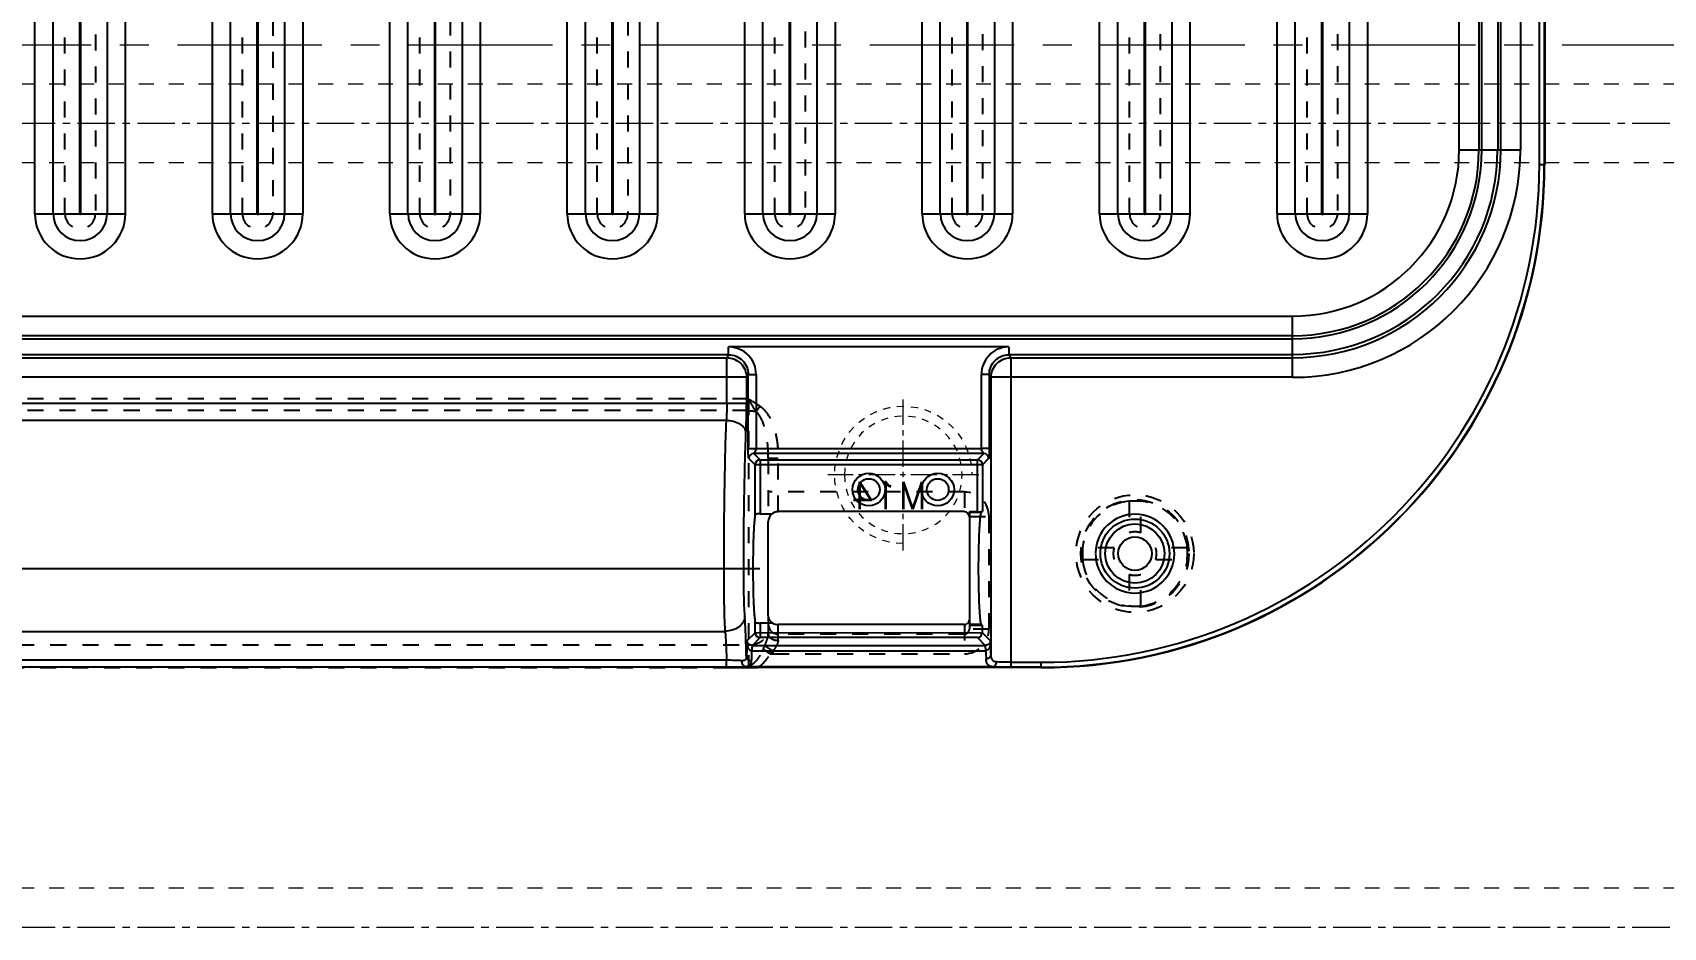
# Model space of a CAD drawing. Header units: millimetres. Extents: x -941 to 1421, y -11614 to -3210.
# Drawn here: x 22.1 to 188.4, y -3843.6 to -3752.3 of the extents above; entities that cross this region are included whole.
import ezdxf

# ---------------------------------------------------------------- set-up
doc = ezdxf.new("R2010")
doc.units = ezdxf.units.MM
doc.header["$LTSCALE"] = 16.335
doc.linetypes.add('CENTER', pattern=[0.6, 0.375, -0.075, 0.075, -0.075])
doc.linetypes.add('HIDDEN', pattern=[0.2, 0.1, -0.1])
doc.layers.get('0').update_dxf_attribs({"linetype": 'CONTINUOUS'})
for name, color, linetype, lineweight in [('cool', 153, 'HIDDEN', 9), ('moldbase', 7, 'CONTINUOUS', 20), ('screw', 33, 'CONTINUOUS', 13)]:
    doc.layers.add(name, color=color, linetype=linetype, lineweight=lineweight)
doc.layers.add('DEFAULT_2', color=8, linetype='HIDDEN')
doc.styles.add('TXT', font='txt.shx', dxfattribs={"bigfont": 'gbcbig.shx'})

# ---------------------------------------------------------------- blocks, each defined once
blk = doc.blocks.new('12')
at = {"color": 7, "linetype": 'Continuous'}
for p, q in [((782.78, -3111.88), (782.78, -2956.38)), ((784.42, -2956.38), (784.42, -3111.88)), ((780.48, -3111.88), (780.48, -2959.29)), ((782.48, -2959.29), (782.48, -3111.88)), ((784.72, -3111.88), (784.72, -2959.29)), ((786.72, -2959.29), (786.72, -3111.88)), ((788.65, -3113.39), (788.65, -2959.29)), ((789.15, -2959.29), (789.15, -3113.39)), ((789.2, -2959.29), (789.2, -3113.39)), ((707.64, -3118.41), (707.64, -2972.69)), ((709.49, -3118.41), (709.49, -2972.69)), ((712.18, -2972.69), (712.18, -3118.41)), ((712.31, -3118.41), (712.31, -2972.69)), ((715, -2972.69), (715, -3118.41)), ((716.85, -2972.69), (716.85, -3118.41)), ((725.73, -3118.41), (725.73, -2972.69)), ((727.58, -3118.41), (727.58, -2972.69)), ((730.27, -2972.69), (730.27, -3118.41)), ((730.4, -3118.41), (730.4, -2972.69)), ((733.09, -2972.69), (733.09, -3118.41)), ((734.94, -2972.69), (734.94, -3118.41)), ((743.82, -3118.41), (743.82, -2972.69)), ((745.67, -3118.41), (745.67, -2972.69)), ((748.36, -2972.69), (748.36, -3118.41)), ((748.49, -3118.41), (748.49, -2972.69)), ((751.18, -2972.69), (751.18, -3118.41)), ((753.03, -2972.69), (753.03, -3118.41)), ((761.91, -3118.41), (761.91, -2972.69)), ((763.76, -3118.41), (763.76, -2972.69)), ((766.45, -2972.69), (766.45, -3118.41)), ((766.58, -3118.41), (766.58, -2972.69)), ((769.27, -2972.69), (769.27, -3118.41)), ((771.12, -2972.69), (771.12, -3118.41)), ((635.28, -3118.41), (635.28, -3020.93)), ((637.13, -3118.41), (637.13, -3020.93)), ((639.82, -3020.93), (639.82, -3118.41)), ((639.95, -3118.41), (639.95, -3020.93)), ((642.64, -3020.93), (642.64, -3118.41)), ((644.49, -3020.93), (644.49, -3118.41)), ((653.37, -3118.41), (653.37, -3020.93)), ((655.22, -3118.41), (655.22, -3020.93)), ((657.91, -3020.93), (657.91, -3118.41)), ((658.04, -3118.41), (658.04, -3020.93)), ((660.73, -3020.93), (660.73, -3118.41)), ((662.58, -3020.93), (662.58, -3118.41)), ((671.46, -3118.41), (671.46, -3020.93)), ((673.31, -3118.41), (673.31, -3020.93)), ((676, -3020.93), (676, -3118.41)), ((676.13, -3118.41), (676.13, -3020.93)), ((678.82, -3020.93), (678.82, -3118.41)), ((680.67, -3020.93), (680.67, -3118.41)), ((689.55, -3118.41), (689.55, -3020.93)), ((691.4, -3118.41), (691.4, -3020.93)), ((694.09, -3020.93), (694.09, -3118.41)), ((694.22, -3118.41), (694.22, -3020.93)), ((696.91, -3020.93), (696.91, -3118.41)), ((698.76, -3020.93), (698.76, -3118.41)), ((780.48, -3111.88), (784.39, -3111.88)), ((784.42, -3111.88), (786.72, -3111.88)), ((788.65, -3113.39), (789.2, -3113.39)), ((635.28, -3118.41), (639.82, -3118.41)), ((639.95, -3118.41), (644.49, -3118.41)), ((653.37, -3118.41), (657.91, -3118.41)), ((658.04, -3118.41), (662.58, -3118.41)), ((671.46, -3118.41), (676, -3118.41)), ((676.13, -3118.41), (680.67, -3118.41)), ((689.55, -3118.41), (694.09, -3118.41)), ((694.22, -3118.41), (698.76, -3118.41)), ((707.64, -3118.41), (712.18, -3118.41)), ((712.31, -3118.41), (716.85, -3118.41)), ((725.73, -3118.41), (730.27, -3118.41)), ((730.4, -3118.41), (734.94, -3118.41)), ((743.82, -3118.41), (748.36, -3118.41)), ((748.49, -3118.41), (753.03, -3118.41)), ((761.91, -3118.41), (766.45, -3118.41)), ((766.58, -3118.41), (771.12, -3118.41)), ((480.09, -3128.86), (763.5, -3128.86)), ((763.5, -3131.16), (763.5, -3128.86)), ((763.5, -3130.86), (480.09, -3130.86)), ((480.09, -3131.16), (763.5, -3131.16)), ((734.46, -3131.99), (706.12, -3131.99)), ((734.58, -3132.01), (734.58, -3132.8)), ((763.5, -3135.1), (763.5, -3131.2)), ((706, -3132.8), (537.6, -3132.8)), ((537.78, -3133.1), (705.82, -3133.1)), ((706, -3132.8), (705.82, -3133.1)), ((705.82, -3137.75), (705.82, -3133.1)), ((763.5, -3132.8), (734.58, -3132.8)), ((734.76, -3133.1), (734.58, -3132.8)), ((734.76, -3133.1), (763.5, -3133.1)), ((734.76, -3133.1), (734.76, -3164.67)), ((707.82, -3135.1), (535.77, -3135.1)), ((707.82, -3135.1), (708, -3134.81)), ((707.82, -3135.1), (707.82, -3137.75)), ((708, -3134.81), (708.8, -3134.81)), ((708, -3142.37), (708, -3134.81)), ((708.8, -3134.81), (708.8, -3142.37)), ((732.57, -3134.81), (731.77, -3134.81)), ((731.77, -3142.37), (731.77, -3134.81)), ((732.57, -3134.81), (732.75, -3135.1)), ((732.57, -3134.81), (732.57, -3142.37)), ((763.5, -3135.1), (732.75, -3135.1)), ((732.75, -3163.42), (732.75, -3135.1)), ((535.77, -3137.75), (707.82, -3137.75)), ((705.77, -3139.52), (537.83, -3139.52)), ((708.06, -3143.37), (708.7, -3144.01)), ((732.01, -3142.87), (708.57, -3142.87)), ((709.21, -3143.51), (708.57, -3142.87)), ((708.8, -3142.37), (731.77, -3142.37)), ((709.21, -3143.51), (731.37, -3143.51)), ((709.21, -3143.51), (709.21, -3149.02)), ((732.01, -3142.87), (731.37, -3143.51)), ((731.37, -3148.8), (731.37, -3143.51)), ((731.87, -3144.01), (732.51, -3143.37)), ((731.87, -3144.01), (708.7, -3144.01)), ((708.7, -3149.11), (708.7, -3144.01)), ((731.87, -3144.01), (731.87, -3148.78)), ((730.04, -3148.8), (711.04, -3148.8)), ((730.54, -3148.8), (731.37, -3148.8)), ((730.54, -3148.8), (730.54, -3160.38)), ((731.78, -3148.87), (731.87, -3148.78)), ((709.21, -3149.02), (710.41, -3149.02)), ((710.04, -3159.42), (710.04, -3149.81)), ((730.54, -3148.87), (731.78, -3148.87)), ((536.06, -3154.59), (707.54, -3154.59)), ((708.7, -3161.15), (708.7, -3160.07)), ((710.5, -3160.16), (709.21, -3160.16)), ((709.21, -3160.16), (709.21, -3161.65)), ((730.04, -3160.32), (711.04, -3160.32)), ((731.78, -3160.31), (730.54, -3160.31)), ((730.54, -3160.38), (731.84, -3160.38)), ((731.84, -3160.38), (731.78, -3160.31)), ((731.84, -3160.38), (731.84, -3161.14)), ((537.95, -3161.01), (705.65, -3161.01)), ((708.7, -3161.15), (707.86, -3161.99)), ((708.42, -3162.44), (709.21, -3161.65)), ((708.7, -3161.15), (731.84, -3161.14)), ((731.37, -3161.65), (709.21, -3161.65)), ((731.37, -3161.65), (732.16, -3162.44)), ((732.71, -3161.99), (731.84, -3161.14)), ((708.35, -3162.99), (732.22, -3162.99)), ((708.42, -3162.44), (732.16, -3162.44)), ((705.79, -3163.96), (537.8, -3163.96)), ((705.79, -3164.68), (537.8, -3164.68)), ((705.79, -3164.68), (705.79, -3163.96)), ((705.79, -3164.71), (708.03, -3164.71)), ((732.96, -3164.63), (707.76, -3164.63)), ((737.87, -3164.71), (708.95, -3164.71)), ((734.76, -3164.17), (737.87, -3164.17)), ((737.87, -3164.67), (734.76, -3164.67)), ((737.87, -3164.71), (737.87, -3164.17))]:
    blk.add_line(p, q, dxfattribs=at)
for centre, radius in [((720.29, -3146.55), 1.66), ((720.29, -3146.55), 1.11), ((727.32, -3146.55), 1.66), ((727.32, -3146.55), 1.11), ((747.42, -3153.08), 3.52), ((747.42, -3153.08), 3.02), ((747.42, -3153.08), 1.71)]:
    blk.add_circle(centre, radius, dxfattribs=at)
for centre, radius, start, end in [((763.5, -3111.88), 23.22, 270, 360), ((763.5, -3111.88), 21.22, 270, 0), ((763.5, -3111.88), 20.88, 270, 0), ((763.5, -3111.88), 19.28, 270, 0), ((763.5, -3111.88), 18.98, 270, 0), ((763.5, -3111.88), 16.98, 270, 0), ((737.87, -3113.39), 51.32, 270, 0), ((737.87, -3113.39), 51.28, 270, 0), ((737.87, -3113.39), 50.78, 270, 0), ((639.89, -3118.41), 4.61, 180, 360), ((639.89, -3118.41), 2.75, 180.0001, 359.9999), ((639.89, -3118.41), 0.0669, 180, 0), ((657.98, -3118.41), 4.61, 180, 360), ((657.98, -3118.41), 2.75, 180.0001, 359.9999), ((657.98, -3118.41), 0.0669, 180, 0), ((676.07, -3118.41), 4.61, 180, 360), ((676.07, -3118.41), 2.75, 180.0001, 359.9999), ((676.07, -3118.41), 0.0669, 180, 0), ((694.16, -3118.41), 4.61, 180, 360), ((694.16, -3118.41), 2.75, 180.0001, 359.9999), ((694.16, -3118.41), 0.0669, 180, 0), ((712.25, -3118.41), 4.61, 180, 360), ((712.25, -3118.41), 2.75, 180.0001, 359.9999), ((712.25, -3118.41), 0.0669, 180, 0), ((730.34, -3118.41), 4.61, 180, 360), ((730.34, -3118.41), 2.75, 180.0001, 359.9999), ((730.34, -3118.41), 0.0669, 180, 0), ((748.43, -3118.41), 4.61, 180, 360), ((748.43, -3118.41), 2.75, 180.0001, 359.9999), ((748.43, -3118.41), 0.0669, 180, 0), ((766.52, -3118.41), 4.61, 180, 360), ((766.52, -3118.41), 2.75, 180.0001, 359.9999), ((766.52, -3118.41), 0.0669, 180, 0), ((708.57, -3143.38), 0.504, 90.2005, 179.7995), ((709.21, -3144.02), 0.504, 90.1921, 179.8079), ((731.37, -3144.02), 0.503, 0.1715, 89.8285), ((732.01, -3143.38), 0.504, 0.1999, 89.8001), ((711.04, -3149.81), 1, 90, 180), ((730.04, -3149.31), 0.502, 0, 90), ((747.42, -3153.08), 4.02, 180, 178.8082), ((709.21, -3161.15), 0.504, 180.1922, 269.8078), ((705.6, -3194.8), 30.84, 86.7129, 89.6467)]:
    blk.add_arc(centre, radius, start, end, dxfattribs=at)
for centre, major_axis, ratio, start_param, end_param in [((731.37, -3148.78), (0.502, 0), 0.052408, -1.570796, -0.05236), ((711.04, -3159.31), (0, -1.01), 0.99863, -0.565054, 0), ((730.04, -3159.82), (0, -0.503), 0.99863, 0, 1.045466)]:
    blk.add_ellipse(centre, major_axis=major_axis, ratio=ratio, start_param=start_param, end_param=end_param, dxfattribs=at)
for points in [[(706.12, -3131.99), (706.08, -3131.99), (706.04, -3132), (706, -3132)], [(734.58, -3132.01), (734.54, -3132), (734.5, -3131.99), (734.46, -3131.99)], [(708.03, -3164.71), (708.33, -3164.71), (708.64, -3164.71), (708.95, -3164.71)]]:
    blk.add_open_spline(points, degree=3, dxfattribs=at)
for points, knots in [([(706, -3132.8), (706, -3132.77), (706, -3132.5), (706, -3132.24), (706, -3132)], [0, 0, 0, 0, 0.099817, 1, 1, 1, 1]), ([(708.8, -3134.81), (708.8, -3134.45), (708.67, -3133.73), (708.07, -3132.82), (707.18, -3132.18), (706.47, -3132.02), (706.12, -3131.99)], [0, 0, 0, 0, 0.250021, 0.50001, 0.749943, 1, 1, 1, 1]), ([(734.46, -3131.99), (734.11, -3132.01), (733.39, -3132.18), (732.5, -3132.81), (731.91, -3133.73), (731.77, -3134.45), (731.77, -3134.81)], [0, 0, 0, 0, 0.250064, 0.500008, 0.749988, 1, 1, 1, 1]), ([(705.82, -3133.1), (706.08, -3133.1), (706.6, -3133.21), (707.27, -3133.65), (707.72, -3134.32), (707.82, -3134.84), (707.82, -3135.1)], [0, 0, 0, 0, 0.250136, 0.500416, 0.750458, 1, 1, 1, 1]), ([(706, -3132.8), (706.26, -3132.8), (706.79, -3132.9), (707.45, -3133.35), (707.89, -3134.02), (708, -3134.55), (708, -3134.81)], [0, 0, 0, 0, 0.250178, 0.499765, 0.749492, 1, 1, 1, 1]), ([(732.57, -3134.81), (732.57, -3134.55), (732.68, -3134.02), (733.12, -3133.35), (733.79, -3132.9), (734.32, -3132.8), (734.58, -3132.8)], [0, 0, 0, 0, 0.250509, 0.500238, 0.749829, 1, 1, 1, 1]), ([(732.75, -3135.1), (732.75, -3134.84), (732.86, -3134.32), (733.31, -3133.65), (733.97, -3133.21), (734.5, -3133.1), (734.76, -3133.1)], [0, 0, 0, 0, 0.249566, 0.499603, 0.749872, 1, 1, 1, 1]), ([(705.82, -3137.75), (705.82, -3137.9), (705.81, -3138.5), (705.79, -3139.09), (705.77, -3139.52)], [0, 0, 0, 0, 0.265995, 1, 1, 1, 1]), ([(707.77, -3140.7), (707.78, -3140.47), (707.81, -3139.49), (707.82, -3138.51), (707.82, -3137.75)], [0, 0, 0, 0, 0.227663, 1, 1, 1, 1]), ([(705.53, -3154.59), (705.53, -3151.95), (705.57, -3146.92), (705.68, -3141.9), (705.77, -3139.52)], [0, 0, 0, 0, 0.525664, 1, 1, 1, 1]), ([(707.77, -3140.7), (707.76, -3140.55), (707.66, -3140.31), (707.41, -3140.05), (707.05, -3139.8), (706.49, -3139.59), (706.01, -3139.52), (705.77, -3139.52)], [0, 0, 0, 0, 0.181796, 0.294486, 0.422161, 0.709203, 1, 1, 1, 1]), ([(707.54, -3154.59), (707.54, -3152.16), (707.57, -3147.53), (707.69, -3142.89), (707.77, -3140.7)], [0, 0, 0, 0, 0.525662, 1, 1, 1, 1]), ([(708.06, -3143.37), (708.06, -3143.37), (708.05, -3143.35), (708.04, -3143.3), (708.03, -3143.22), (708.02, -3143.1), (708.01, -3142.96), (708, -3142.71), (708, -3142.51), (708, -3142.37)], [0, 0, 0, 0, 0.022165, 0.06984, 0.1497, 0.2633, 0.409062, 0.584358, 1, 1, 1, 1]), ([(708, -3142.37), (708.02, -3142.37), (708.11, -3142.37), (708.28, -3142.37), (708.52, -3142.37), (708.7, -3142.37), (708.8, -3142.37)], [0, 0, 0, 0, 0.090529, 0.310553, 0.628864, 1, 1, 1, 1]), ([(708.8, -3142.37), (708.8, -3142.44), (708.76, -3142.56), (708.68, -3142.68), (708.63, -3142.77), (708.59, -3142.82), (708.58, -3142.85), (708.56, -3142.87), (708.57, -3142.87)], [0, 0, 0, 0, 0.350407, 0.663899, 0.795261, 0.901166, 0.97117, 1, 1, 1, 1]), ([(732.01, -3142.87), (732.01, -3142.87), (732, -3142.85), (731.98, -3142.82), (731.95, -3142.77), (731.89, -3142.68), (731.81, -3142.56), (731.78, -3142.44), (731.77, -3142.37)], [0, 0, 0, 0, 0.028799, 0.098838, 0.204745, 0.336084, 0.64958, 1, 1, 1, 1]), ([(732.57, -3142.37), (732.49, -3142.37), (732.22, -3142.37), (731.96, -3142.37), (731.77, -3142.37)], [0, 0, 0, 0, 0.310616, 1, 1, 1, 1]), ([(732.57, -3142.37), (732.57, -3142.51), (732.57, -3142.71), (732.56, -3142.96), (732.55, -3143.1), (732.54, -3143.22), (732.53, -3143.3), (732.52, -3143.35), (732.52, -3143.37), (732.51, -3143.37)], [0, 0, 0, 0, 0.415636, 0.590934, 0.736695, 0.850291, 0.930165, 0.977857, 1, 1, 1, 1]), ([(708.7, -3149.11), (708.68, -3149.21), (708.65, -3149.45), (708.61, -3149.88), (708.57, -3150.45), (708.52, -3151.41), (708.49, -3152.81), (708.47, -3154.59), (708.49, -3156.38), (708.52, -3157.77), (708.57, -3158.74), (708.61, -3159.3), (708.65, -3159.73), (708.68, -3159.98), (708.7, -3160.07)], [0, 0, 0, 0, 0.026734, 0.066585, 0.11855, 0.181174, 0.331197, 0.5, 0.668803, 0.818826, 0.881449, 0.933415, 0.973266, 1, 1, 1, 1]), ([(709.21, -3149.02), (709.14, -3149.02), (709.03, -3149.02), (708.87, -3149.04), (708.77, -3149.06), (708.71, -3149.09), (708.7, -3149.11)], [0, 0, 0, 0, 0.359997, 0.669254, 0.886086, 1, 1, 1, 1]), ([(731.78, -3160.31), (731.76, -3160.3), (731.74, -3160.24), (731.71, -3160.14), (731.69, -3159.98), (731.66, -3159.78), (731.64, -3159.53), (731.61, -3159.11), (731.57, -3158.49), (731.54, -3157.65), (731.51, -3156.69), (731.49, -3155.66), (731.49, -3154.59), (731.49, -3153.52), (731.51, -3152.49), (731.54, -3151.54), (731.57, -3150.69), (731.61, -3150.07), (731.64, -3149.65), (731.66, -3149.4), (731.69, -3149.2), (731.71, -3149.04), (731.74, -3148.94), (731.76, -3148.89), (731.78, -3148.87)], [0, 0, 0, 0, 0.005295, 0.0147, 0.02833, 0.046167, 0.068067, 0.093829, 0.156049, 0.230599, 0.314838, 0.405724, 0.5, 0.594276, 0.685162, 0.769401, 0.843951, 0.906171, 0.931933, 0.953833, 0.97167, 0.9853, 0.994705, 1, 1, 1, 1]), ([(705.65, -3161.01), (705.6, -3160.04), (705.55, -3157.9), (705.53, -3155.77), (705.53, -3154.59)], [0, 0, 0, 0, 0.451254, 1, 1, 1, 1]), ([(707.65, -3159.5), (707.61, -3158.76), (707.55, -3157.13), (707.54, -3155.49), (707.54, -3154.59)], [0, 0, 0, 0, 0.451273, 1, 1, 1, 1]), ([(707.65, -3159.5), (707.64, -3159.69), (707.52, -3160.1), (707.05, -3160.6), (706.39, -3160.92), (705.89, -3161), (705.65, -3161.01)], [0, 0, 0, 0, 0.208095, 0.455825, 0.730906, 1, 1, 1, 1]), ([(707.81, -3163.63), (707.8, -3163.25), (707.77, -3161.87), (707.71, -3160.49), (707.65, -3159.5)], [0, 0, 0, 0, 0.278701, 1, 1, 1, 1]), ([(708.7, -3160.07), (708.71, -3160.09), (708.77, -3160.12), (708.87, -3160.14), (709.03, -3160.16), (709.14, -3160.16), (709.21, -3160.16)], [0, 0, 0, 0, 0.113908, 0.330773, 0.640028, 1, 1, 1, 1]), ([(710.04, -3159.42), (710.04, -3159.59), (710.13, -3159.9), (710.38, -3160.1), (710.5, -3160.16)], [0, 0, 0, 0, 0.551488, 1, 1, 1, 1]), ([(705.65, -3161.01), (705.66, -3161.22), (705.72, -3162.21), (705.77, -3163.19), (705.79, -3163.96)], [0, 0, 0, 0, 0.220824, 1, 1, 1, 1]), ([(707.86, -3161.99), (707.86, -3162.3), (707.85, -3162.85), (707.83, -3163.39), (707.81, -3163.63)], [0, 0, 0, 0, 0.559196, 1, 1, 1, 1]), ([(707.86, -3161.99), (707.87, -3162.08), (707.99, -3162.32), (708.25, -3162.44), (708.42, -3162.44)], [0, 0, 0, 0, 0.357802, 1, 1, 1, 1]), ([(707.86, -3161.99), (707.86, -3162.09), (707.87, -3162.29), (707.92, -3162.54), (708, -3162.72), (708.08, -3162.85), (708.2, -3162.95), (708.3, -3162.98), (708.35, -3162.99)], [0, 0, 0, 0, 0.246948, 0.495655, 0.62062, 0.746657, 0.87313, 1, 1, 1, 1]), ([(731.37, -3161.65), (731.48, -3161.65), (731.73, -3161.54), (731.84, -3161.28), (731.84, -3161.14)], [0, 0, 0, 0, 0.443558, 1, 1, 1, 1]), ([(732.71, -3161.99), (732.7, -3162.08), (732.58, -3162.32), (732.32, -3162.44), (732.16, -3162.44)], [0, 0, 0, 0, 0.358118, 1, 1, 1, 1]), ([(732.71, -3161.99), (732.71, -3162.09), (732.7, -3162.29), (732.64, -3162.58), (732.53, -3162.81), (732.37, -3162.95), (732.27, -3162.98), (732.22, -3162.99)], [0, 0, 0, 0, 0.247524, 0.496647, 0.746717, 0.873175, 1, 1, 1, 1]), ([(732.75, -3163.42), (732.74, -3163.31), (732.72, -3162.84), (732.72, -3162.37), (732.71, -3161.99)], [0, 0, 0, 0, 0.215335, 1, 1, 1, 1]), ([(707.81, -3163.63), (707.81, -3163.69), (707.79, -3163.8), (707.66, -3163.99), (707.48, -3164.01), (707.37, -3164.01)], [0, 0, 0, 0, 0.278357, 0.50731, 1, 1, 1, 1]), ([(708.31, -3164.03), (708.19, -3164.03), (708.01, -3163.97), (707.85, -3163.8), (707.81, -3163.69), (707.81, -3163.63)], [0, 0, 0, 0, 0.517605, 0.757448, 1, 1, 1, 1]), ([(708.35, -3162.99), (708.35, -3163.09), (708.34, -3163.44), (708.33, -3163.79), (708.31, -3164.03)], [0, 0, 0, 0, 0.28469, 1, 1, 1, 1]), ([(708.42, -3162.44), (708.41, -3162.45), (708.41, -3162.46), (708.4, -3162.49), (708.39, -3162.54), (708.38, -3162.64), (708.37, -3162.79), (708.36, -3162.92), (708.35, -3162.99)], [0, 0, 0, 0, 0.032138, 0.092665, 0.181909, 0.298857, 0.608422, 1, 1, 1, 1]), ([(732.22, -3162.99), (732.22, -3162.92), (732.21, -3162.79), (732.19, -3162.64), (732.18, -3162.54), (732.18, -3162.49), (732.17, -3162.46), (732.16, -3162.45), (732.16, -3162.44)], [0, 0, 0, 0, 0.391559, 0.701107, 0.818051, 0.907293, 0.96783, 1, 1, 1, 1]), ([(732.22, -3162.99), (732.22, -3163.06), (732.23, -3163.32), (732.24, -3163.58), (732.25, -3163.78)], [0, 0, 0, 0, 0.271834, 1, 1, 1, 1]), ([(732.25, -3163.78), (732.32, -3163.77), (732.44, -3163.75), (732.6, -3163.68), (732.71, -3163.56), (732.75, -3163.47), (732.75, -3163.42)], [0, 0, 0, 0, 0.297799, 0.551238, 0.778045, 1, 1, 1, 1]), ([(732.96, -3164.63), (732.85, -3164.62), (732.69, -3164.6), (732.52, -3164.5), (732.38, -3164.37), (732.28, -3164.12), (732.25, -3163.9), (732.25, -3163.78)], [0, 0, 0, 0, 0.256899, 0.369256, 0.476354, 0.709229, 1, 1, 1, 1]), ([(733.32, -3164.13), (733.23, -3164.12), (733.07, -3164.1), (732.87, -3163.95), (732.77, -3163.7), (732.75, -3163.52), (732.75, -3163.42)], [0, 0, 0, 0, 0.250842, 0.465986, 0.703289, 1, 1, 1, 1]), ([(707.76, -3164.63), (707.47, -3164.65), (706.81, -3164.67), (706.16, -3164.68), (705.79, -3164.68)], [0, 0, 0, 0, 0.440148, 1, 1, 1, 1]), ([(707.76, -3164.63), (707.7, -3164.62), (707.57, -3164.58), (707.43, -3164.43), (707.36, -3164.23), (707.35, -3164.08), (707.37, -3164.01)], [0, 0, 0, 0, 0.234435, 0.464594, 0.713689, 1, 1, 1, 1]), ([(708.31, -3164.03), (708.3, -3164.19), (708.24, -3164.43), (707.98, -3164.59), (707.84, -3164.62), (707.76, -3164.63)], [0, 0, 0, 0, 0.512427, 0.742673, 1, 1, 1, 1]), ([(732.96, -3164.63), (733.06, -3164.62), (733.21, -3164.51), (733.29, -3164.31), (733.32, -3164.19), (733.32, -3164.13)], [0, 0, 0, 0, 0.442734, 0.721249, 1, 1, 1, 1]), ([(734.76, -3164.67), (734.59, -3164.67), (733.99, -3164.66), (733.39, -3164.65), (732.96, -3164.63)], [0, 0, 0, 0, 0.276718, 1, 1, 1, 1]), ([(734.76, -3164.17), (734.63, -3164.17), (734.15, -3164.16), (733.66, -3164.15), (733.32, -3164.13)], [0, 0, 0, 0, 0.27631, 1, 1, 1, 1])]:
    blk.add_open_spline(points, degree=3, knots=knots, dxfattribs=at)
at = {"layer": 'DEFAULT_2', "color": 8, "linetype": 'HIDDEN'}
for p, q in [((728.79, -3118.41), (728.79, -2972.69)), ((731.89, -2972.69), (731.89, -3118.41)), ((746.88, -3118.41), (746.88, -2972.69)), ((749.98, -2972.69), (749.98, -3118.41)), ((764.97, -3118.41), (764.97, -2972.69)), ((768.07, -2972.69), (768.07, -3118.41)), ((638.34, -3118.41), (638.34, -3028.25)), ((641.44, -3028.25), (641.44, -3118.41)), ((713.8, -3093.29), (713.8, -3118.41)), ((710.7, -3118.41), (710.7, -3094.12)), ((656.43, -3118.41), (656.43, -3098.65)), ((659.53, -3098.64), (659.53, -3118.41)), ((674.52, -3118.41), (674.52, -3098.6)), ((677.62, -3098.6), (677.62, -3118.41)), ((692.61, -3118.41), (692.61, -3098.6)), ((695.71, -3098.6), (695.71, -3118.41)), ((708.03, -3137.31), (535.57, -3137.31)), ((708.03, -3138.5), (535.57, -3138.5)), ((708.03, -3137.31), (708.03, -3164.71)), ((709.21, -3138.05), (708.82, -3138.59)), ((710.04, -3143.34), (711.04, -3143.34)), ((710.04, -3143.34), (710.04, -3149.81)), ((711.04, -3148.8), (711.04, -3143.34)), ((730.04, -3146.79), (710.04, -3146.79)), ((730.04, -3146.79), (730.04, -3148.8)), ((746.82, -3147.73), (746.82, -3150.96)), ((748.02, -3150.96), (748.02, -3147.73)), ((730.54, -3149.31), (732.55, -3149.31)), ((732.55, -3160.78), (732.55, -3149.31)), ((745.29, -3152.48), (742.07, -3152.48)), ((742.07, -3153.69), (745.29, -3153.69)), ((752.77, -3152.48), (749.55, -3152.48)), ((749.55, -3153.69), (752.77, -3153.69)), ((707.54, -3154.59), (710.04, -3154.59)), ((746.82, -3155.21), (746.82, -3158.44)), ((748.02, -3158.44), (748.02, -3155.21)), ((710.04, -3159.42), (710.04, -3161.25)), ((711.04, -3161.93), (711.04, -3160.32)), ((730.04, -3160.32), (730.04, -3163.3)), ((730.54, -3160.38), (730.54, -3160.78)), ((730.04, -3161.29), (711.04, -3161.29)), ((732.55, -3160.78), (730.54, -3160.78)), ((535.57, -3162.4), (708.03, -3162.4)), ((709.53, -3162.84), (710.28, -3163.29)), ((710.54, -3163.3), (710.54, -3162.99)), ((710.54, -3163.3), (730.04, -3163.3)), ((537.8, -3164.71), (705.79, -3164.71))]:
    blk.add_line(p, q, dxfattribs=at)
for radius in [6, 5.5]:
    blk.add_circle((747.42, -3153.08), radius, dxfattribs=at)
for centre, radius, start, end in [((639.89, -3118.41), 1.55, 180.0014, 359.9986), ((657.98, -3118.41), 1.55, 180.0014, 359.9986), ((676.07, -3118.41), 1.55, 180.0014, 359.9986), ((694.16, -3118.41), 1.55, 180.0014, 359.9986), ((712.25, -3118.41), 1.55, 180.0014, 359.9986), ((730.34, -3118.41), 1.55, 180.0014, 359.9986), ((748.43, -3118.41), 1.55, 180.0014, 359.9986), ((766.52, -3118.41), 1.55, 180.0014, 359.9986), ((730.04, -3149.31), 2.51, 0, 90), ((747.42, -3153.08), 5.39, 96.429, 173.571), ((747.42, -3153.08), 5.36, 83.5393, 96.4607), ((747.42, -3153.08), 5.39, 6.429, 83.571), ((747.42, -3153.08), 2.21, 74.1734, 105.8266), ((747.42, -3153.08), 5.36, 173.5393, 186.4607), ((747.42, -3153.08), 5.39, 186.429, 263.571), ((747.42, -3153.08), 2.21, 164.1734, 195.8266), ((747.42, -3153.08), 5.39, 276.429, 353.571), ((747.42, -3153.08), 2.21, 344.1734, 15.8266), ((747.42, -3153.08), 5.36, 353.5393, 6.4607), ((747.42, -3153.08), 2.21, 254.1734, 285.8266), ((747.42, -3153.08), 5.36, 263.5393, 276.4607), ((711.04, -3160.29), 1, 180.042, 270.042), ((730.03, -3160.79), 2.51, 270.0747, 0.0644), ((703.97, -3160.41), 6.07, 333.7285, 336.3468), ((710.54, -3160.79), 2.51, 264.0984, 269.9979)]:
    blk.add_arc(centre, radius, start, end, dxfattribs=at)
blk.add_ellipse((730.04, -3159.82), major_axis=(0, -0.503), ratio=0.99863, start_param=7.328652, end_param=7.853982, dxfattribs=at)
for points in [[(708.03, -3137.31), (708.43, -3137.54), (708.83, -3137.78), (709.21, -3138.05)], [(710.28, -3163.29), (710.37, -3163.19), (710.45, -3163.09), (710.54, -3162.99)]]:
    blk.add_open_spline(points, degree=3, dxfattribs=at)
for points, knots in [([(708.82, -3138.59), (708.75, -3138.5), (708.47, -3138.07), (708.22, -3137.64), (708.03, -3137.31)], [0, 0, 0, 0, 0.236412, 1, 1, 1, 1]), ([(708.03, -3138.5), (708.09, -3138.5), (708.36, -3138.51), (708.62, -3138.55), (708.82, -3138.59)], [0, 0, 0, 0, 0.254358, 1, 1, 1, 1]), ([(710.04, -3143.34), (710.04, -3142.91), (710.01, -3142.04), (709.84, -3140.77), (709.51, -3139.58), (709.1, -3138.86), (708.82, -3138.59)], [0, 0, 0, 0, 0.262423, 0.518945, 0.76742, 1, 1, 1, 1]), ([(709.21, -3138.05), (709.6, -3138.33), (710.22, -3139.11), (710.74, -3140.47), (711, -3141.9), (711.04, -3142.86), (711.04, -3143.34)], [0, 0, 0, 0, 0.248942, 0.499054, 0.749471, 1, 1, 1, 1]), ([(708.03, -3162.4), (708.29, -3162.4), (708.79, -3162.32), (709.46, -3161.99), (709.92, -3161.48), (710.04, -3161.04), (710.04, -3160.84)], [0, 0, 0, 0, 0.278192, 0.540783, 0.779577, 1, 1, 1, 1]), ([(709.7, -3162.45), (709.79, -3162.24), (709.94, -3161.86), (710.04, -3161.45), (710.04, -3161.25)], [0, 0, 0, 0, 0.532896, 1, 1, 1, 1]), ([(710.04, -3161.25), (710.04, -3161.34), (710.1, -3161.54), (710.33, -3161.76), (710.67, -3161.9), (710.92, -3161.93), (711.04, -3161.93)], [0, 0, 0, 0, 0.196417, 0.438662, 0.719359, 1, 1, 1, 1]), ([(711.04, -3161.93), (711.04, -3162.11), (710.9, -3162.5), (710.67, -3162.82), (710.54, -3162.99)], [0, 0, 0, 0, 0.456035, 1, 1, 1, 1]), ([(730.04, -3161.29), (730.16, -3161.29), (730.43, -3161.18), (730.54, -3160.91), (730.54, -3160.78)], [0, 0, 0, 0, 0.49843, 1, 1, 1, 1]), ([(708.03, -3164.46), (708.11, -3164.46), (708.28, -3164.43), (708.51, -3164.3), (708.7, -3164.14), (708.93, -3163.89), (709.18, -3163.54), (709.34, -3163.25), (709.41, -3163.09)], [0, 0, 0, 0, 0.126173, 0.252077, 0.37754, 0.502597, 0.751665, 1, 1, 1, 1]), ([(708.95, -3164.71), (709.23, -3164.54), (709.73, -3164.1), (710.11, -3163.57), (710.28, -3163.29)], [0, 0, 0, 0, 0.499607, 1, 1, 1, 1]), ([(709.53, -3162.84), (709.54, -3162.81), (709.6, -3162.68), (709.66, -3162.55), (709.7, -3162.45)], [0, 0, 0, 0, 0.254146, 1, 1, 1, 1]), ([(709.7, -3162.45), (709.74, -3162.49), (709.85, -3162.58), (710.13, -3162.76), (710.37, -3162.9), (710.54, -3162.99)], [0, 0, 0, 0, 0.174742, 0.422432, 1, 1, 1, 1])]:
    blk.add_open_spline(points, degree=3, knots=knots, dxfattribs=at)
blk = doc.blocks.new('147')
at = {"layer": 'cool', "ltscale": 0.932966}
for p, q in [((229.57, -3849.57), (-211.77, -3849.57)), ((229.57, -3857.57), (-211.77, -3857.57))]:
    blk.add_line(p, q, dxfattribs=at)
at = {"layer": 'cool', "color": 1, "linetype": 'CENTER', "ltscale": 0.621977}
blk.add_line((243.9, -3853.57), (-226.1, -3853.57), dxfattribs=at)
blk = doc.blocks.new('screw_m14_g')
at = {"layer": 'screw', "color": 1, "linetype": 'CENTER', "ltscale": 0.435384}
for p, q in [((0, -7.7), (0, 7.7)), ((-7.7, 0), (7.7, 0))]:
    blk.add_line(p, q, dxfattribs=at)
at = {"layer": 'screw', "color": 33, "linetype": 'HIDDEN', "ltscale": 0.435384}
blk.add_circle((0, 0), 6, dxfattribs=at)
at = {"layer": 'screw', "color": 92, "linetype": 'HIDDEN', "ltscale": 0.435384}
blk.add_arc((0, 0), 7, 270, 180, dxfattribs=at)
at = {"layer": 'screw', "color": 6, "linetype": 'ByBlock', "style": 'TXT'}
blk.add_text('M14', height=2.8, dxfattribs=at).set_placement((-2.38, -3.5))

msp = doc.modelspace()

# ---------------------------------------------------------------- linework, layer by layer
at = {"layer": 'moldbase', "color": 1, "linetype": 'CENTER', "ltscale": 2.4}
msp.add_line((333.896, -3753.566), (-316.104, -3753.566), dxfattribs=at)

# ---------------------------------------------------------------- block references
for name, p in [('12', (-612.901, -652.359)), ('147', (0, 92)), ('147', (0, 10))]:
    msp.add_blockref(name, p)
at = {"layer": 'screw', "xscale": -1}
msp.add_blockref('screw_m14_g', (110.903, -3797.411), dxfattribs=at)

doc.saveas('drawing.dxf')
